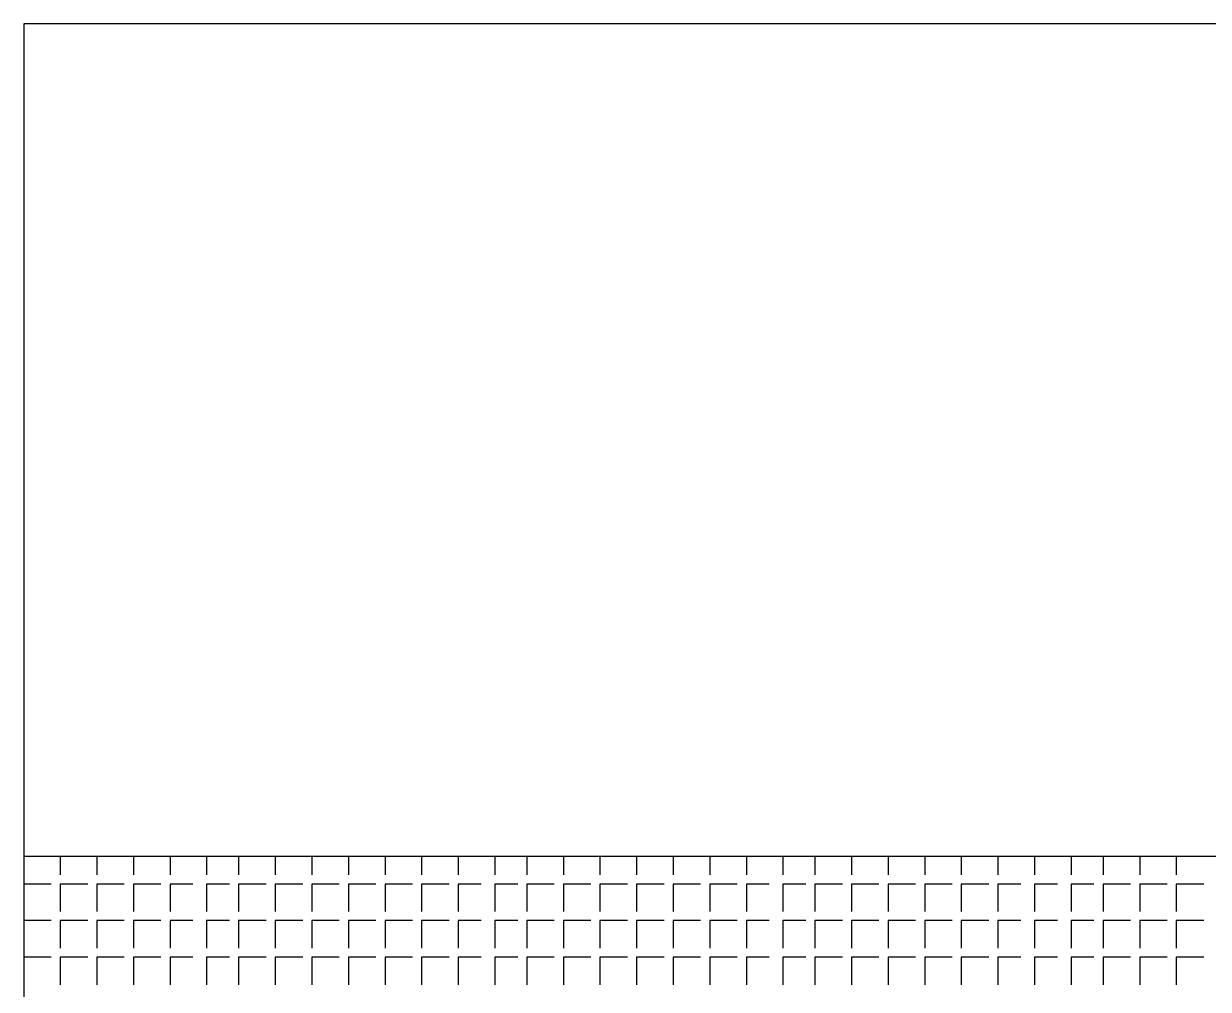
# Model space of a CAD drawing. Extents: x 69291107 to 70108111, y -33487476 to -33099794.
# Drawn here: x 69319852 to 69320402, y -33463869 to -33463420 of the extents above; entities that cross this region are included whole.
import ezdxf

# ---------------------------------------------------------------- set-up
doc = ezdxf.new("R2010")
doc.units = 0
doc.header["$LTSCALE"] = 100
doc.layers.add('PDF _СС_ЗВ_Оборудование', color=1, linetype='Continuous')

msp = doc.modelspace()

# ---------------------------------------------------------------- linework, layer by layer
at = {"layer": 'PDF _СС_ЗВ_Оборудование', "lineweight": 30}
msp.add_lwpolyline([(69321469.28, -33464191.77), (69321469.28, -33463420.17), (69319851.68, -33463420.17), (69319851.68, -33464191.77)], close=True, dxfattribs=at)
for points in [[(69321475.65, -33463807.03), (69319851.68, -33463807.03), (69319851.68, -33463815.54)], [(69319868.68, -33463807.03), (69319868.68, -33463815.54)], [(69319885.69, -33463807.03), (69319885.69, -33463815.54)], [(69319902.69, -33463807.03), (69319902.69, -33463815.54)], [(69319919.7, -33463807.03), (69319919.7, -33463815.54)], [(69319936.7, -33463807.03), (69319936.7, -33463815.54)], [(69319951.58, -33463807.03), (69319951.58, -33463815.54)], [(69319968.59, -33463807.03), (69319968.59, -33463815.54)], [(69319985.59, -33463807.03), (69319985.59, -33463815.54)], [(69320002.6, -33463807.03), (69320002.6, -33463815.54)], [(69320019.6, -33463807.03), (69320019.6, -33463815.54)], [(69320036.61, -33463807.03), (69320036.61, -33463815.54)], [(69320053.61, -33463807.03), (69320053.61, -33463815.54)], [(69320070.62, -33463807.03), (69320070.62, -33463815.54)], [(69320085.5, -33463807.03), (69320085.5, -33463815.54)], [(69320102.5, -33463807.03), (69320102.5, -33463815.54)], [(69320119.51, -33463807.03), (69320119.51, -33463815.54)], [(69320136.51, -33463807.03), (69320136.51, -33463815.54)], [(69320153.52, -33463807.03), (69320153.52, -33463815.54)], [(69320170.52, -33463807.03), (69320170.52, -33463815.54)], [(69320187.53, -33463807.03), (69320187.53, -33463815.54)], [(69320204.53, -33463807.03), (69320204.53, -33463815.54)], [(69320219.41, -33463807.03), (69320219.41, -33463815.54)], [(69320236.42, -33463807.03), (69320236.42, -33463815.54)], [(69320253.42, -33463807.03), (69320253.42, -33463815.54)], [(69320270.43, -33463807.03), (69320270.43, -33463815.54)], [(69320287.43, -33463807.03), (69320287.43, -33463815.54)], [(69320304.44, -33463807.03), (69320304.44, -33463815.54)], [(69320321.44, -33463807.03), (69320321.44, -33463815.54)], [(69320338.45, -33463807.03), (69320338.45, -33463815.54)], [(69320353.32, -33463807.03), (69320353.32, -33463815.54)], [(69320370.33, -33463807.03), (69320370.33, -33463815.54)], [(69320387.33, -33463807.03), (69320387.33, -33463815.54)], [(69319864.43, -33463819.79), (69319851.68, -33463819.79), (69319851.68, -33463832.54)], [(69319881.44, -33463819.79), (69319868.68, -33463819.79), (69319868.68, -33463832.54)], [(69319898.44, -33463819.79), (69319885.69, -33463819.79), (69319885.69, -33463832.54)], [(69319915.45, -33463819.79), (69319902.69, -33463819.79), (69319902.69, -33463832.54)], [(69319930.33, -33463819.79), (69319919.7, -33463819.79), (69319919.7, -33463832.54)], [(69319947.33, -33463819.79), (69319936.7, -33463819.79), (69319936.7, -33463832.54)], [(69319964.34, -33463819.79), (69319951.58, -33463819.79), (69319951.58, -33463832.54)], [(69319981.34, -33463819.79), (69319968.59, -33463819.79), (69319968.59, -33463832.54)], [(69319998.35, -33463819.79), (69319985.59, -33463819.79), (69319985.59, -33463832.54)], [(69320015.35, -33463819.79), (69320002.6, -33463819.79), (69320002.6, -33463832.54)], [(69320032.36, -33463819.79), (69320019.6, -33463819.79), (69320019.6, -33463832.54)], [(69320049.36, -33463819.79), (69320036.61, -33463819.79), (69320036.61, -33463832.54)], [(69320064.24, -33463819.79), (69320053.61, -33463819.79), (69320053.61, -33463832.54)], [(69320081.25, -33463819.79), (69320070.62, -33463819.79), (69320070.62, -33463832.54)], [(69320098.25, -33463819.79), (69320085.5, -33463819.79), (69320085.5, -33463832.54)], [(69320115.26, -33463819.79), (69320102.5, -33463819.79), (69320102.5, -33463832.54)], [(69320132.26, -33463819.79), (69320119.51, -33463819.79), (69320119.51, -33463832.54)], [(69320149.27, -33463819.79), (69320136.51, -33463819.79), (69320136.51, -33463832.54)], [(69320166.27, -33463819.79), (69320153.52, -33463819.79), (69320153.52, -33463832.54)], [(69320183.28, -33463819.79), (69320170.52, -33463819.79), (69320170.52, -33463832.54)], [(69320198.15, -33463819.79), (69320187.53, -33463819.79), (69320187.53, -33463832.54)], [(69320215.16, -33463819.79), (69320204.53, -33463819.79), (69320204.53, -33463832.54)], [(69320232.16, -33463819.79), (69320219.41, -33463819.79), (69320219.41, -33463832.54)], [(69320249.17, -33463819.79), (69320236.42, -33463819.79), (69320236.42, -33463832.54)], [(69320266.17, -33463819.79), (69320253.42, -33463819.79), (69320253.42, -33463832.54)], [(69320283.18, -33463819.79), (69320270.43, -33463819.79), (69320270.43, -33463832.54)], [(69320300.18, -33463819.79), (69320287.43, -33463819.79), (69320287.43, -33463832.54)], [(69320315.06, -33463819.79), (69320304.44, -33463819.79), (69320304.44, -33463832.54)], [(69320332.07, -33463819.79), (69320321.44, -33463819.79), (69320321.44, -33463832.54)], [(69320349.07, -33463819.79), (69320338.45, -33463819.79), (69320338.45, -33463832.54)], [(69320366.08, -33463819.79), (69320353.32, -33463819.79), (69320353.32, -33463832.54)], [(69320383.08, -33463819.79), (69320370.33, -33463819.79), (69320370.33, -33463832.54)], [(69320400.09, -33463819.79), (69320387.33, -33463819.79), (69320387.33, -33463832.54)], [(69319864.43, -33463836.79), (69319851.68, -33463836.79), (69319851.68, -33463849.55)], [(69319881.44, -33463836.79), (69319868.68, -33463836.79), (69319868.68, -33463849.55)], [(69319898.44, -33463836.79), (69319885.69, -33463836.79), (69319885.69, -33463849.55)], [(69319915.45, -33463836.79), (69319902.69, -33463836.79), (69319902.69, -33463849.55)], [(69319930.33, -33463836.79), (69319919.7, -33463836.79), (69319919.7, -33463849.55)], [(69319947.33, -33463836.79), (69319936.7, -33463836.79), (69319936.7, -33463849.55)], [(69319964.34, -33463836.79), (69319951.58, -33463836.79), (69319951.58, -33463849.55)], [(69319981.34, -33463836.79), (69319968.59, -33463836.79), (69319968.59, -33463849.55)], [(69319998.35, -33463836.79), (69319985.59, -33463836.79), (69319985.59, -33463849.55)], [(69320015.35, -33463836.79), (69320002.6, -33463836.79), (69320002.6, -33463849.55)], [(69320032.36, -33463836.79), (69320019.6, -33463836.79), (69320019.6, -33463849.55)], [(69320049.36, -33463836.79), (69320036.61, -33463836.79), (69320036.61, -33463849.55)], [(69320064.24, -33463836.79), (69320053.61, -33463836.79), (69320053.61, -33463849.55)], [(69320081.25, -33463836.79), (69320070.62, -33463836.79), (69320070.62, -33463849.55)], [(69320098.25, -33463836.79), (69320085.5, -33463836.79), (69320085.5, -33463849.55)], [(69320115.26, -33463836.79), (69320102.5, -33463836.79), (69320102.5, -33463849.55)], [(69320132.26, -33463836.79), (69320119.51, -33463836.79), (69320119.51, -33463849.55)], [(69320149.27, -33463836.79), (69320136.51, -33463836.79), (69320136.51, -33463849.55)], [(69320166.27, -33463836.79), (69320153.52, -33463836.79), (69320153.52, -33463849.55)], [(69320183.28, -33463836.79), (69320170.52, -33463836.79), (69320170.52, -33463849.55)], [(69320198.15, -33463836.79), (69320187.53, -33463836.79), (69320187.53, -33463849.55)], [(69320215.16, -33463836.79), (69320204.53, -33463836.79), (69320204.53, -33463849.55)], [(69320232.16, -33463836.79), (69320219.41, -33463836.79), (69320219.41, -33463849.55)], [(69320249.17, -33463836.79), (69320236.42, -33463836.79), (69320236.42, -33463849.55)], [(69320266.17, -33463836.79), (69320253.42, -33463836.79), (69320253.42, -33463849.55)], [(69320283.18, -33463836.79), (69320270.43, -33463836.79), (69320270.43, -33463849.55)], [(69320300.18, -33463836.79), (69320287.43, -33463836.79), (69320287.43, -33463849.55)], [(69320315.06, -33463836.79), (69320304.44, -33463836.79), (69320304.44, -33463849.55)], [(69320332.07, -33463836.79), (69320321.44, -33463836.79), (69320321.44, -33463849.55)], [(69320349.07, -33463836.79), (69320338.45, -33463836.79), (69320338.45, -33463849.55)], [(69320366.08, -33463836.79), (69320353.32, -33463836.79), (69320353.32, -33463849.55)], [(69320383.08, -33463836.79), (69320370.33, -33463836.79), (69320370.33, -33463849.55)], [(69320400.09, -33463836.79), (69320387.33, -33463836.79), (69320387.33, -33463849.55)], [(69319864.43, -33463853.8), (69319851.68, -33463853.8), (69319851.68, -33463866.55)], [(69319881.44, -33463853.8), (69319868.68, -33463853.8), (69319868.68, -33463866.55)], [(69319898.44, -33463853.8), (69319885.69, -33463853.8), (69319885.69, -33463866.55)], [(69319915.45, -33463853.8), (69319902.69, -33463853.8), (69319902.69, -33463866.55)], [(69319930.33, -33463853.8), (69319919.7, -33463853.8), (69319919.7, -33463866.55)], [(69319947.33, -33463853.8), (69319936.7, -33463853.8), (69319936.7, -33463866.55)], [(69319964.34, -33463853.8), (69319951.58, -33463853.8), (69319951.58, -33463866.55)], [(69319981.34, -33463853.8), (69319968.59, -33463853.8), (69319968.59, -33463866.55)], [(69319998.35, -33463853.8), (69319985.59, -33463853.8), (69319985.59, -33463866.55)], [(69320015.35, -33463853.8), (69320002.6, -33463853.8), (69320002.6, -33463866.55)], [(69320032.36, -33463853.8), (69320019.6, -33463853.8), (69320019.6, -33463866.55)], [(69320049.36, -33463853.8), (69320036.61, -33463853.8), (69320036.61, -33463866.55)], [(69320064.24, -33463853.8), (69320053.61, -33463853.8), (69320053.61, -33463866.55)], [(69320081.25, -33463853.8), (69320070.62, -33463853.8), (69320070.62, -33463866.55)], [(69320098.25, -33463853.8), (69320085.5, -33463853.8), (69320085.5, -33463866.55)], [(69320115.26, -33463853.8), (69320102.5, -33463853.8), (69320102.5, -33463866.55)], [(69320132.26, -33463853.8), (69320119.51, -33463853.8), (69320119.51, -33463866.55)], [(69320149.27, -33463853.8), (69320136.51, -33463853.8), (69320136.51, -33463866.55)], [(69320166.27, -33463853.8), (69320153.52, -33463853.8), (69320153.52, -33463866.55)], [(69320183.28, -33463853.8), (69320170.52, -33463853.8), (69320170.52, -33463866.55)], [(69320198.15, -33463853.8), (69320187.53, -33463853.8), (69320187.53, -33463866.55)], [(69320215.16, -33463853.8), (69320204.53, -33463853.8), (69320204.53, -33463866.55)], [(69320232.16, -33463853.8), (69320219.41, -33463853.8), (69320219.41, -33463866.55)], [(69320249.17, -33463853.8), (69320236.42, -33463853.8), (69320236.42, -33463866.55)], [(69320266.17, -33463853.8), (69320253.42, -33463853.8), (69320253.42, -33463866.55)], [(69320283.18, -33463853.8), (69320270.43, -33463853.8), (69320270.43, -33463866.55)], [(69320300.18, -33463853.8), (69320287.43, -33463853.8), (69320287.43, -33463866.55)], [(69320315.06, -33463853.8), (69320304.44, -33463853.8), (69320304.44, -33463866.55)], [(69320332.07, -33463853.8), (69320321.44, -33463853.8), (69320321.44, -33463866.55)], [(69320349.07, -33463853.8), (69320338.45, -33463853.8), (69320338.45, -33463866.55)], [(69320366.08, -33463853.8), (69320353.32, -33463853.8), (69320353.32, -33463866.55)], [(69320383.08, -33463853.8), (69320370.33, -33463853.8), (69320370.33, -33463866.55)], [(69320400.09, -33463853.8), (69320387.33, -33463853.8), (69320387.33, -33463866.55)]]:
    msp.add_lwpolyline(points, dxfattribs=at)

doc.saveas('drawing.dxf')
